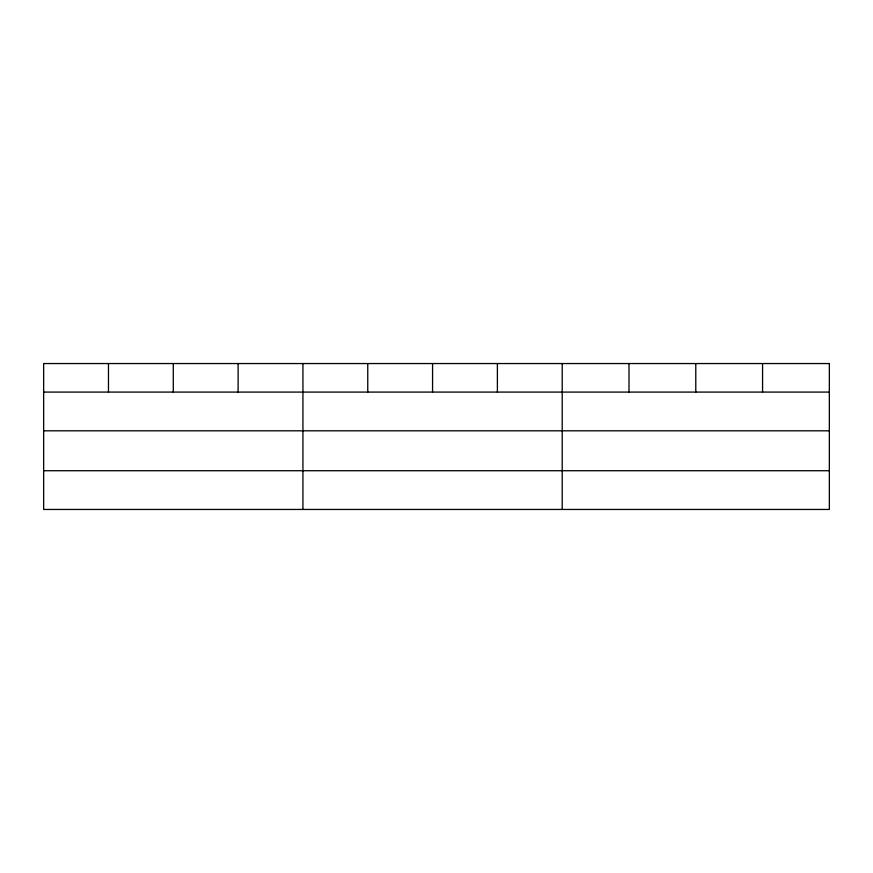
<?xml version="1.0" encoding="UTF-8"?>
<svg xmlns="http://www.w3.org/2000/svg" width="873" height="873" viewBox="0 0 873 873"><rect width="100%" height="100%" fill="white"/><g stroke="black" fill="none" stroke-linecap="round" stroke-linejoin="round"><path stroke-width="1.31" d="M43.65 392.086L829.35 392.086M43.65 430.815L829.35 430.815M43.65 470.722L829.35 470.722M762.566 363.55L762.566 392.086M695.781 363.55L695.781 392.086M628.996 363.55L628.996 392.086M562.212 363.55L562.212 509.45M497.392 363.55L497.392 392.086M432.572 363.55L432.572 392.086M367.751 363.55L367.751 392.086M302.931 363.55L302.931 509.45M238.111 363.55L238.111 392.086M173.291 363.55L173.291 392.086M108.47 363.55L108.47 392.086M829.35 363.55L43.65 363.55L43.65 509.45L829.35 509.45L829.35 363.55"/></g></svg>
